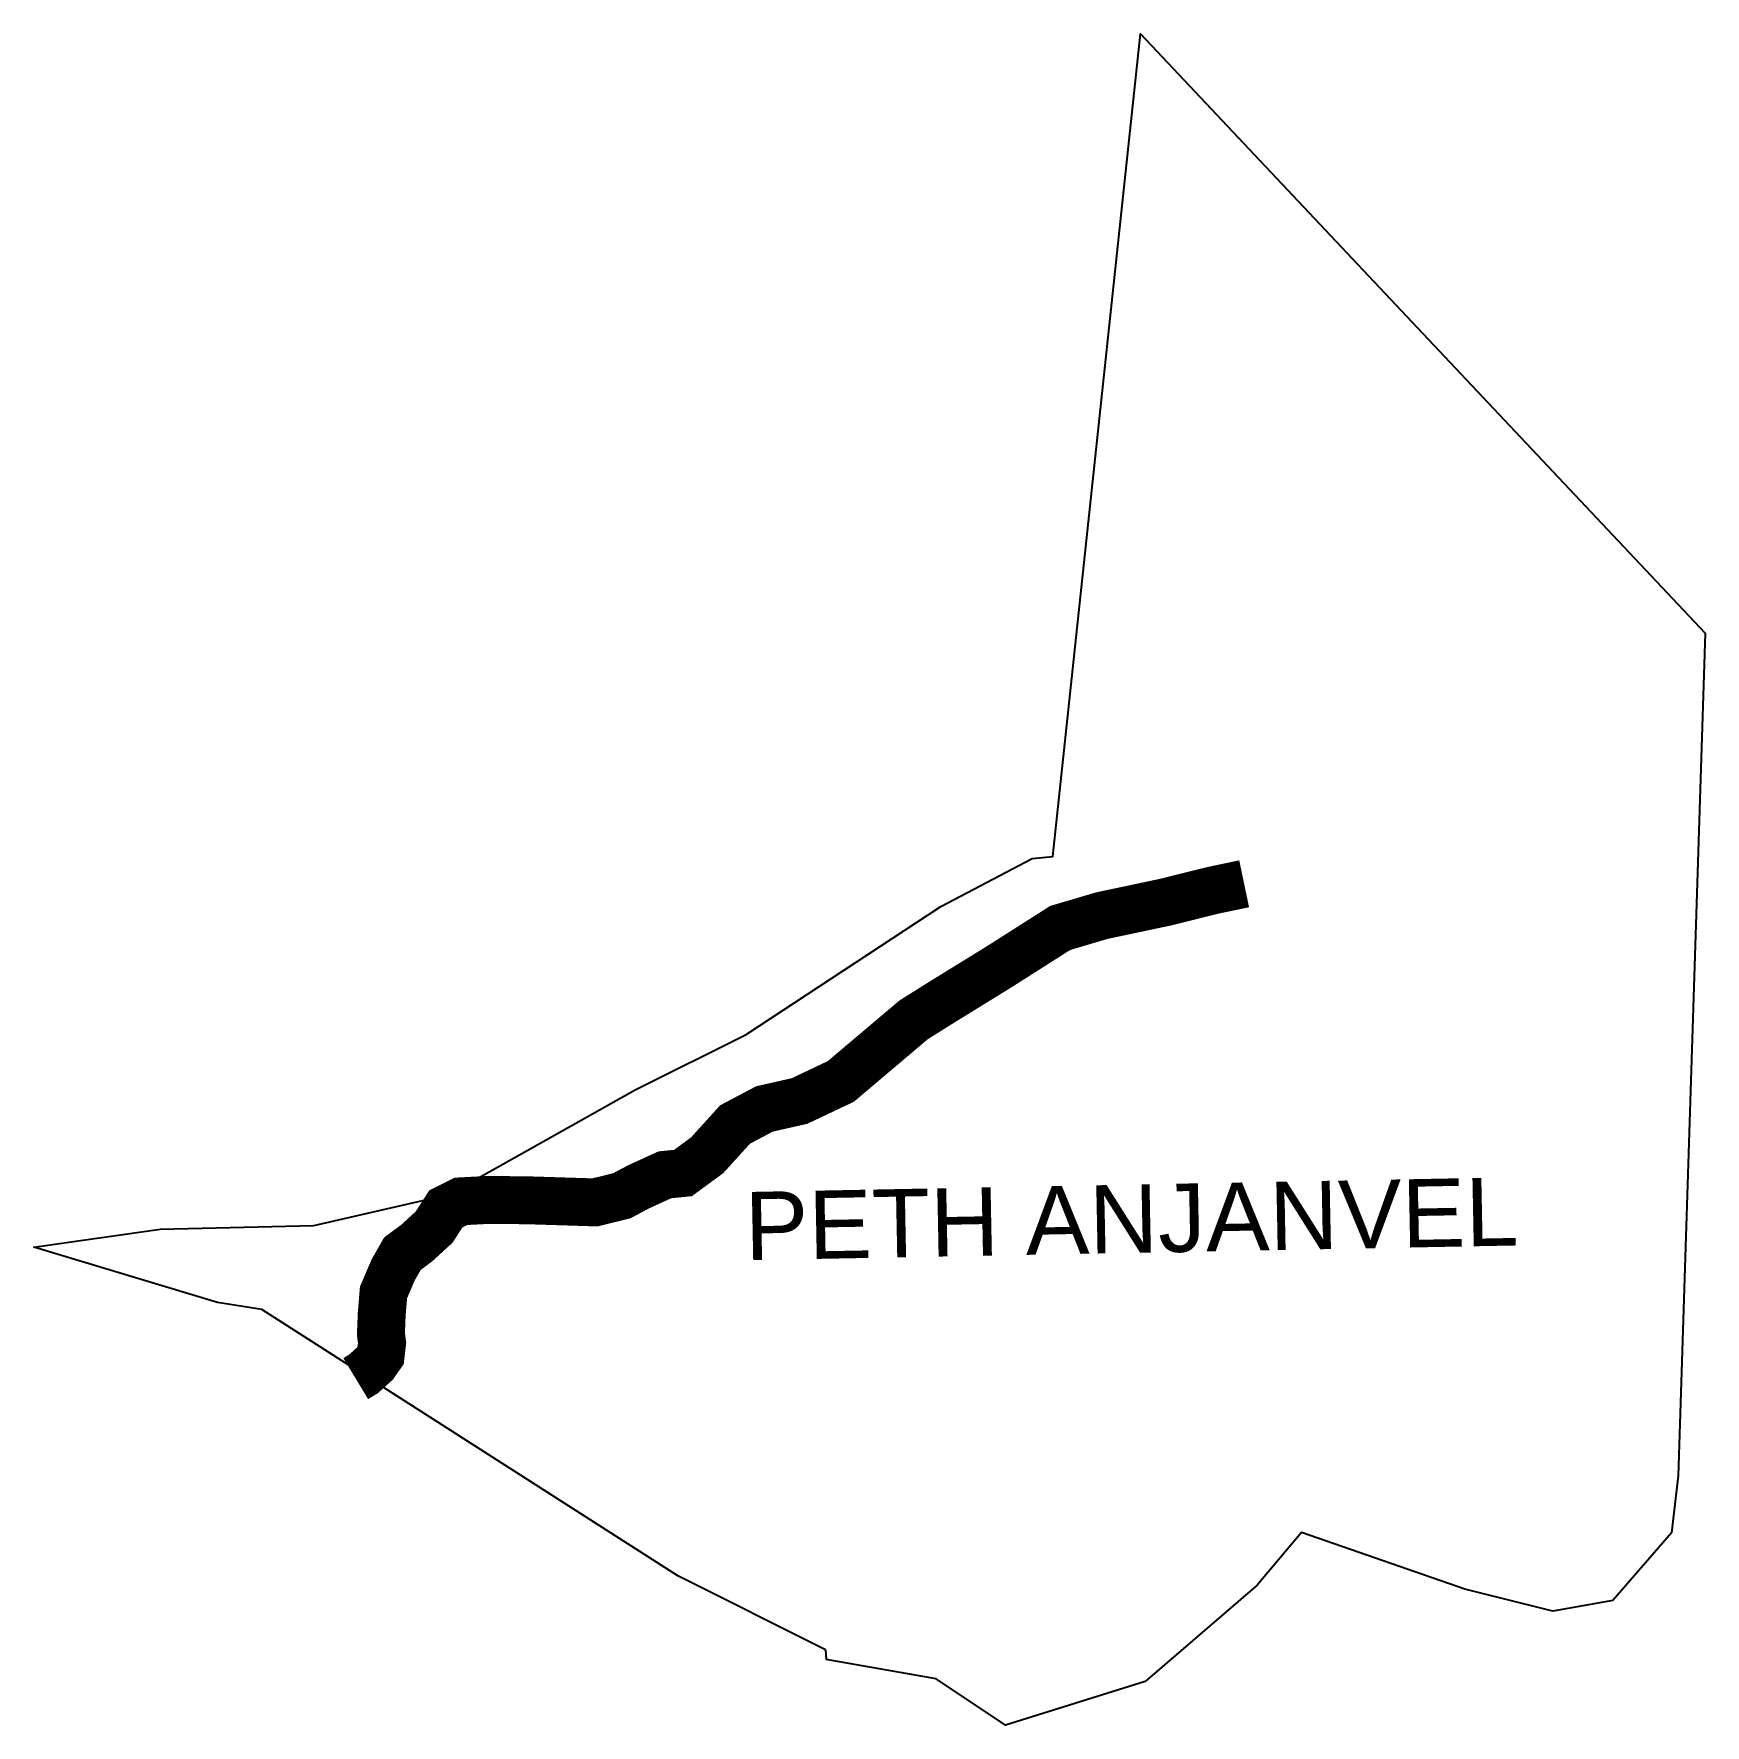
# Model space of a CAD drawing. Header units: metres. Extents: x 302634 to 304378, y 1943094 to 1944859.
import ezdxf

# ---------------------------------------------------------------- set-up
doc = ezdxf.new("R2010")
doc.units = ezdxf.units.M
for name, color, linetype in [('NATURALLY PROTECTED', 3, 'Continuous'), ('village', 3, 'Continuous'), ('VILLAGE NAME', 250, 'Continuous')]:
    doc.layers.add(name, color=color, linetype=linetype)
doc.styles.get("Standard").update_dxf_attribs({"font": 'calibri.ttf'})

msp = doc.modelspace()

# ---------------------------------------------------------------- linework, layer by layer
at = {"layer": 'NATURALLY PROTECTED', "color": 116, "true_color": 0x136734, "const_width": 50, "flags": 128}
msp.add_lwpolyline([(303896.7, 1943971.6), (303864.2, 1943964.8), (303814.4, 1943952.4), (303748.3, 1943938.4), (303704.7, 1943925.5), (303640.6, 1943884.7), (303580.1, 1943847.4), (303551.8, 1943829.6), (303475.8, 1943765.3), (303432.7, 1943744.9), (303396.1, 1943736.6), (303365.5, 1943720.4), (303336.4, 1943688.3), (303311.2, 1943669.8), (303292.3, 1943667.9), (303265.1, 1943655.5), (303247.3, 1943646), (303219.2, 1943639.1), (303149.4, 1943641.3), (303108.2, 1943641.7), (303079.5, 1943640.2), (303063.7, 1943632.3), (303051.6, 1943613.4), (303033.5, 1943596.8), (303018.4, 1943585.5), (303008.9, 1943568.9), (302998.7, 1943545.1), (302996.8, 1943522.1), (302996, 1943501.9), (302997.2, 1943492.4), (302995.7, 1943479.5), (302989.6, 1943470.8), (302977.8, 1943460.1), (302969.7, 1943455.2)], dxfattribs=at)
at = {"layer": 'village', "flags": 128}
msp.add_lwpolyline([(303459.9, 1943172.3), (303460.6, 1943162.1)], dxfattribs=at)
at = {"layer": 'village', "color": 3, "true_color": 0x00ff00}
for points in [[(302765.7, 1943611.2, 0), (302925.9, 1943615, 0), (303067, 1943647.2, 0), (303261.1, 1943756.5, 0), (303377, 1943814.4, 0), (303580.1, 1943947.9, 0), (303675.4, 1943998, 0), (303697, 1944000.1, 0), (303788.4, 1944858.7, 0), (304377.7, 1944233.1, 0), (304349.6, 1943353.8, 0), (304342.7, 1943294.4, 0), (304281.4, 1943223.5, 0), (304218.9, 1943212.5, 0), (304126.9, 1943235.5, 0), (303956.4, 1943294.7, 0), (303910.3, 1943239.7, 0), (303793.3, 1943139, 0), (303647.6, 1943093.5, 0), (303575.2, 1943141.9, 0), (303460.6, 1943162.1, 0)], [(303459.9, 1943172.3, 0), (303305.9, 1943249.5, 0), (302871.6, 1943527.3, 0), (302825.4, 1943534.8, 0), (302633.8, 1943592.3, 0), (302765.7, 1943611.2, 0)]]:
    msp.add_polyline3d(points, dxfattribs=at)

# ---------------------------------------------------------------- texts
at = {"layer": 'VILLAGE NAME', "insert": (303374.9, 1943649.9), "char_height": 71.235, "attachment_point": 1, "rotation": 1.1028}
msp.add_mtext_dynamic_manual_height_columns('{\\fArial|b0|i0|c0|p34;PETH ANJANVEL}', width=1029.278, gutter_width=356.2, heights=[0], dxfattribs=at)

doc.saveas('drawing.dxf')
